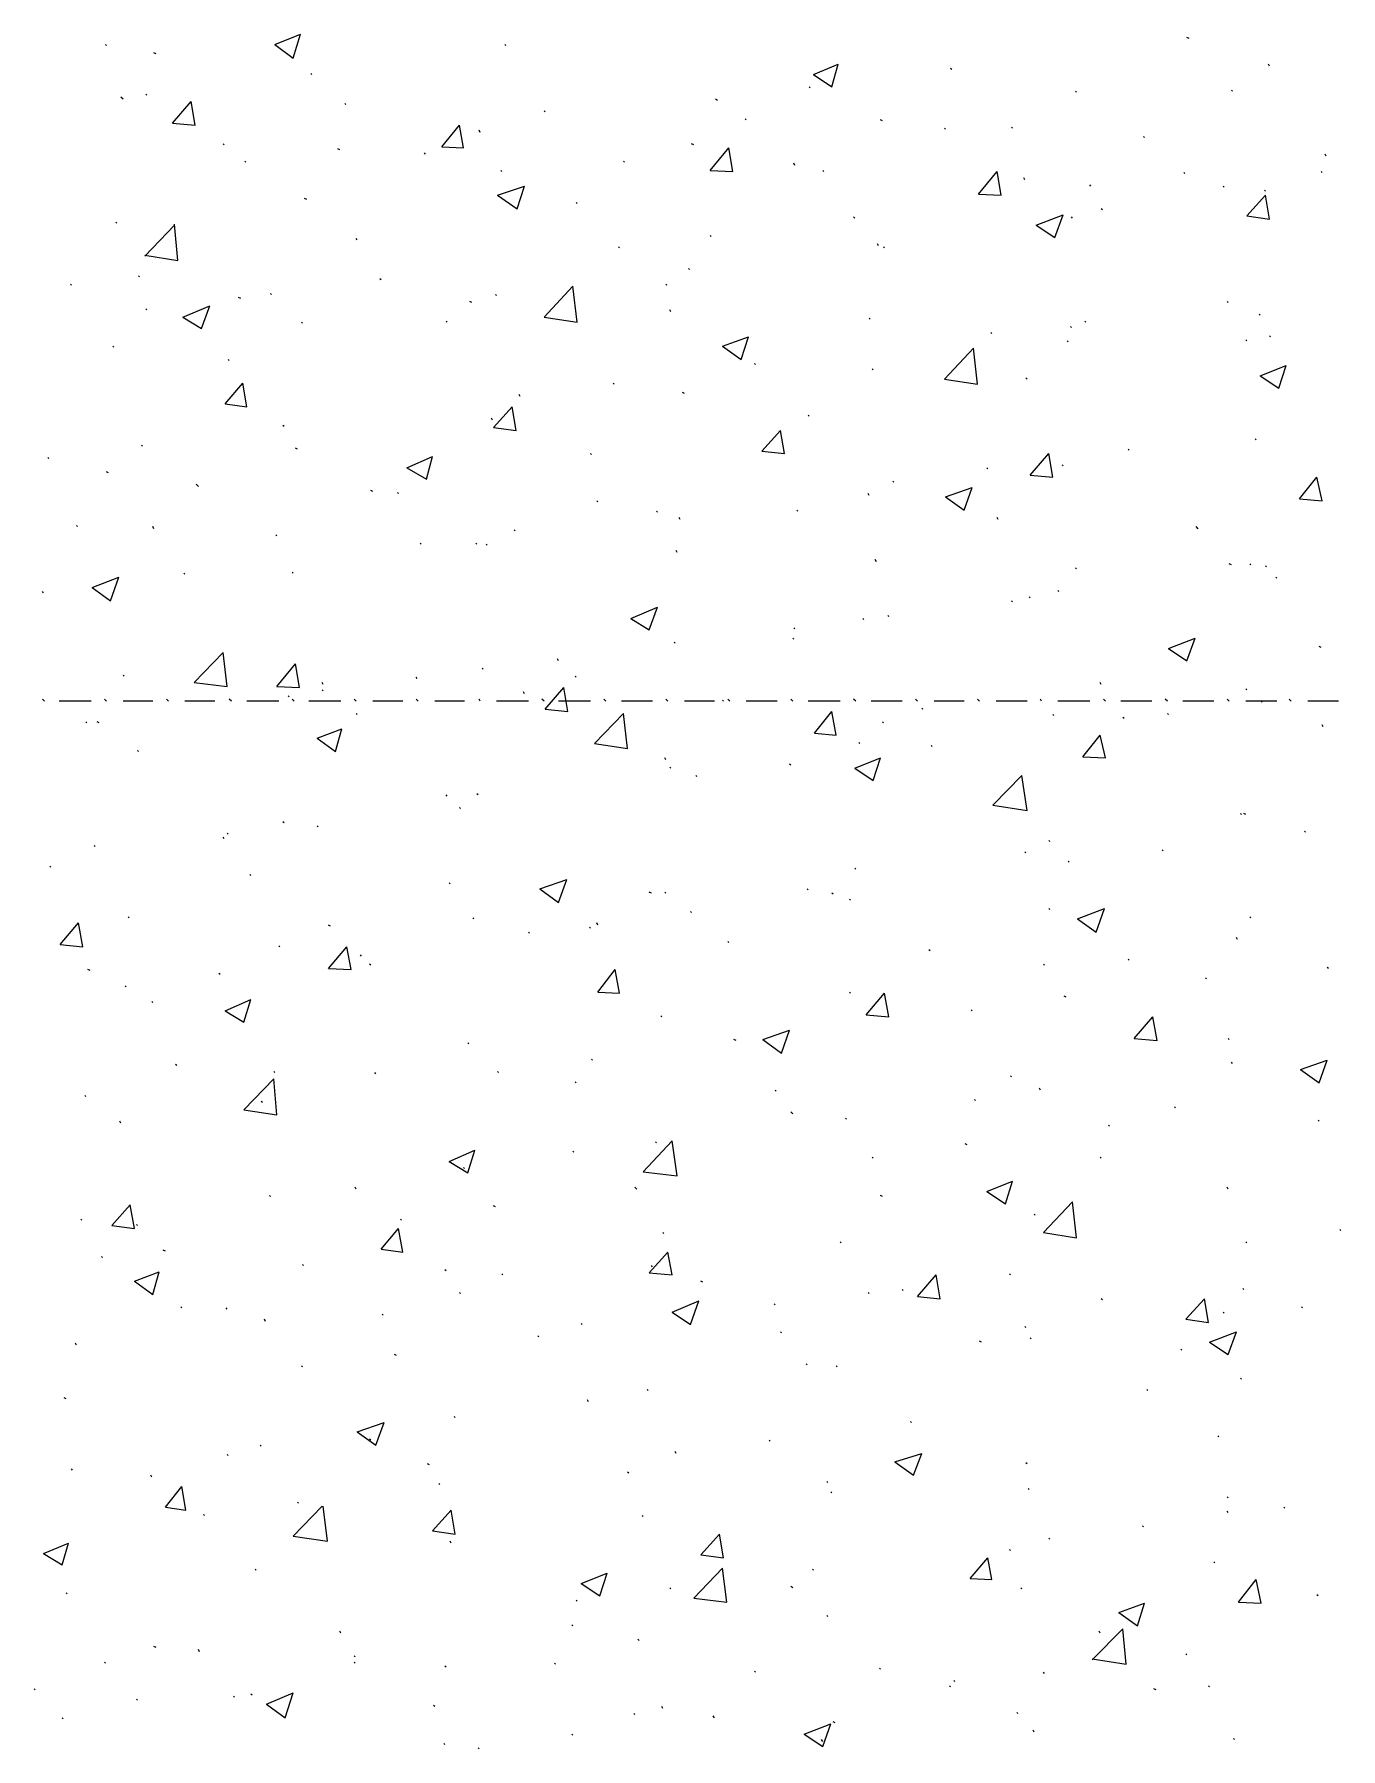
# Model space of a CAD drawing. Header units: millimetres. Extents: x 2928 to 3112, y 1220 to 1280.
# Drawn here: x 2947.068 to 2949.178, y 1250.517 to 1253.285 of the extents above; entities that cross this region are included whole.
import ezdxf

# ---------------------------------------------------------------- set-up
doc = ezdxf.new("R2010")
doc.units = ezdxf.units.MM

msp = doc.modelspace()

# ---------------------------------------------------------------- linework, layer by layer
at = {"color": 92, "linetype": 'Continuous', "lineweight": 13, "true_color": 0x00b800}
for points in [[(2947.4564, 1253.26879), (2947.49807, 1253.28546), (2947.49807, 1253.28546)], [(2947.48641, 1253.24713), (2947.49807, 1253.28546), (2947.49807, 1253.28546)], [(2948.93309, 1253.27879), (2948.92976, 1253.28046), (2948.92976, 1253.28046)], [(2947.18473, 1253.26713), (2947.18307, 1253.26879), (2947.18307, 1253.26879)], [(2947.26474, 1253.25379), (2947.2614, 1253.25546), (2947.2614, 1253.25546)], [(2947.4564, 1253.26879), (2947.48641, 1253.24713), (2947.48641, 1253.24713)], [(2947.82974, 1253.26713), (2947.82808, 1253.26879), (2947.82808, 1253.26879)], [(2947.51641, 1253.22046), (2947.51474, 1253.22213), (2947.51474, 1253.22213)], [(2948.32642, 1253.22046), (2948.36642, 1253.23713), (2948.36642, 1253.23713)], [(2948.32642, 1253.22046), (2948.35642, 1253.20046), (2948.35642, 1253.20046)], [(2948.35642, 1253.20046), (2948.36642, 1253.23713), (2948.36642, 1253.23713)], [(2948.54975, 1253.22879), (2948.54809, 1253.23046), (2948.54809, 1253.23046)], [(2949.06309, 1253.23379), (2949.06143, 1253.23713), (2949.06143, 1253.23713)], [(2947.24974, 1253.18712), (2947.24807, 1253.18879), (2947.24807, 1253.18879)], [(2948.32142, 1253.19879), (2948.31975, 1253.20046), (2948.31975, 1253.20046)], [(2948.75142, 1253.19212), (2948.74976, 1253.19379), (2948.74976, 1253.19379)], [(2949.00309, 1253.19379), (2949.00143, 1253.19546), (2949.00143, 1253.19546)], [(2947.2114, 1253.18046), (2947.20807, 1253.18379), (2947.20807, 1253.18379)], [(2947.2914, 1253.14212), (2947.3214, 1253.17712), (2947.3214, 1253.17712)], [(2947.32807, 1253.13879), (2947.3214, 1253.17712), (2947.3214, 1253.17712)], [(2947.57141, 1253.17212), (2947.56974, 1253.17379), (2947.56974, 1253.17379)], [(2947.89308, 1253.16046), (2947.89141, 1253.16212), (2947.89141, 1253.16212)], [(2948.17142, 1253.17879), (2948.16808, 1253.18046), (2948.16808, 1253.18046)], [(2947.2914, 1253.14212), (2947.32807, 1253.13879), (2947.32807, 1253.13879)], [(2947.72641, 1253.10379), (2947.75474, 1253.13879), (2947.75474, 1253.13879)], [(2947.76141, 1253.10212), (2947.75474, 1253.13879), (2947.75474, 1253.13879)], [(2948.21808, 1253.14712), (2948.21642, 1253.14879), (2948.21642, 1253.14879)], [(2948.43809, 1253.14546), (2948.43475, 1253.14712), (2948.43475, 1253.14712)], [(2948.53975, 1253.13212), (2948.53809, 1253.13379), (2948.53809, 1253.13379)], [(2948.64809, 1253.13379), (2948.64642, 1253.13546), (2948.64642, 1253.13546)], [(2947.37474, 1253.10712), (2947.37307, 1253.10879), (2947.37307, 1253.10879)], [(2947.78808, 1253.12712), (2947.78641, 1253.13046), (2947.78641, 1253.13046)], [(2948.13308, 1253.10712), (2948.12975, 1253.10879), (2948.12975, 1253.10879)], [(2948.86143, 1253.11879), (2948.85976, 1253.12046), (2948.85976, 1253.12046)], [(2947.40974, 1253.07879), (2947.40807, 1253.08046), (2947.40807, 1253.08046)], [(2947.56141, 1253.09879), (2947.55807, 1253.10046), (2947.55807, 1253.10046)], [(2947.69974, 1253.09212), (2947.69808, 1253.09379), (2947.69808, 1253.09379)], [(2947.72641, 1253.10379), (2947.76141, 1253.10212), (2947.76141, 1253.10212)], [(2948.02141, 1253.07879), (2948.01975, 1253.08046), (2948.01975, 1253.08046)], [(2948.15975, 1253.06546), (2948.18975, 1253.10212), (2948.18975, 1253.10212)], [(2948.19642, 1253.06379), (2948.18975, 1253.10212), (2948.18975, 1253.10212)], [(2948.29642, 1253.07379), (2948.29475, 1253.07712), (2948.29475, 1253.07712)], [(2949.15476, 1253.08879), (2949.1531, 1253.09212), (2949.1531, 1253.09212)], [(2947.82308, 1253.06379), (2947.82141, 1253.06546), (2947.82141, 1253.06546)], [(2948.15975, 1253.06546), (2948.19642, 1253.06379), (2948.19642, 1253.06379)], [(2948.34308, 1253.06379), (2948.34142, 1253.06546), (2948.34142, 1253.06546)], [(2948.59309, 1253.02712), (2948.62309, 1253.06379), (2948.62309, 1253.06379)], [(2948.62976, 1253.02546), (2948.62309, 1253.06379), (2948.62309, 1253.06379)], [(2948.66809, 1253.05046), (2948.66642, 1253.05379), (2948.66642, 1253.05379)], [(2948.92643, 1253.06046), (2948.92476, 1253.06212), (2948.92476, 1253.06212)], [(2949.1481, 1253.06212), (2949.14643, 1253.06379), (2949.14643, 1253.06379)], [(2947.81641, 1253.02546), (2947.85974, 1253.04046), (2947.85974, 1253.04046)], [(2947.81641, 1253.02546), (2947.84808, 1253.00379), (2947.84808, 1253.00379)], [(2947.84808, 1253.00379), (2947.85974, 1253.04046), (2947.85974, 1253.04046)], [(2948.59309, 1253.02712), (2948.62976, 1253.02546), (2948.62976, 1253.02546)], [(2948.77476, 1253.04046), (2948.77309, 1253.04212), (2948.77309, 1253.04212)], [(2948.98976, 1253.03879), (2948.98809, 1253.04046), (2948.98809, 1253.04046)], [(2949.02643, 1252.99212), (2949.05643, 1253.02546), (2949.05643, 1253.02546)], [(2949.05643, 1253.03212), (2949.05476, 1253.03379), (2949.05476, 1253.03379)], [(2949.06309, 1252.98712), (2949.05643, 1253.02546), (2949.05643, 1253.02546)], [(2947.50807, 1253.01879), (2947.50474, 1253.02046), (2947.50474, 1253.02046)], [(2947.94475, 1253.01212), (2947.94308, 1253.01379), (2947.94308, 1253.01379)], [(2948.68642, 1252.97712), (2948.72976, 1252.99379), (2948.72976, 1252.99379)], [(2948.71642, 1252.95712), (2948.72976, 1252.99379), (2948.72976, 1252.99379)], [(2948.79309, 1253.00212), (2948.79142, 1253.00379), (2948.79142, 1253.00379)], [(2947.2014, 1252.98046), (2947.19973, 1252.98212), (2947.19973, 1252.98212)], [(2947.2464, 1252.92712), (2947.29474, 1252.97712), (2947.29474, 1252.97712)], [(2947.29974, 1252.92045), (2947.29474, 1252.97879), (2947.29474, 1252.97879)], [(2948.39308, 1252.98879), (2948.39142, 1252.99046), (2948.39142, 1252.99046)], [(2948.68642, 1252.97712), (2948.71642, 1252.95712), (2948.71642, 1252.95712)], [(2948.74476, 1252.98879), (2948.74309, 1252.99046), (2948.74309, 1252.99046)], [(2949.02643, 1252.99212), (2949.06309, 1252.98712), (2949.06309, 1252.98712)], [(2947.58974, 1252.95379), (2947.58807, 1252.95545), (2947.58807, 1252.95545)], [(2948.01308, 1252.94045), (2948.01141, 1252.94212), (2948.01141, 1252.94212)], [(2948.16142, 1252.95879), (2948.15975, 1252.96045), (2948.15975, 1252.96045)], [(2948.43142, 1252.94379), (2948.42975, 1252.94712), (2948.42975, 1252.94712)], [(2948.44142, 1252.94045), (2948.43975, 1252.94212), (2948.43975, 1252.94212)], [(2947.2464, 1252.92879), (2947.29974, 1252.92045), (2947.29974, 1252.92045)], [(2947.23807, 1252.89379), (2947.2364, 1252.89545), (2947.2364, 1252.89545)], [(2947.62807, 1252.88879), (2947.62641, 1252.89045), (2947.62641, 1252.89045)], [(2948.12641, 1252.90545), (2948.12475, 1252.90712), (2948.12475, 1252.90712)], [(2947.12807, 1252.88045), (2947.1264, 1252.88212), (2947.1264, 1252.88212)], [(2947.4014, 1252.85879), (2947.39807, 1252.86045), (2947.39807, 1252.86045)], [(2947.4514, 1252.86545), (2947.44974, 1252.86712), (2947.44974, 1252.86712)], [(2947.81474, 1252.86379), (2947.81308, 1252.86545), (2947.81308, 1252.86545)], [(2947.89141, 1252.82879), (2947.93808, 1252.87879), (2947.93808, 1252.87879)], [(2947.94475, 1252.82045), (2947.93808, 1252.87879), (2947.93808, 1252.87879)], [(2948.08975, 1252.88045), (2948.08808, 1252.88212), (2948.08808, 1252.88212)], [(2947.24974, 1252.84045), (2947.24807, 1252.84212), (2947.24807, 1252.84212)], [(2947.30807, 1252.82879), (2947.3514, 1252.84712), (2947.3514, 1252.84712)], [(2947.30807, 1252.82879), (2947.33807, 1252.81045), (2947.33807, 1252.81045)], [(2947.33807, 1252.81045), (2947.3514, 1252.84712), (2947.3514, 1252.84712)], [(2947.77474, 1252.85212), (2947.77141, 1252.85379), (2947.77141, 1252.85379)], [(2947.89141, 1252.82879), (2947.94475, 1252.82045), (2947.94475, 1252.82045)], [(2948.09641, 1252.83712), (2948.09475, 1252.84045), (2948.09475, 1252.84045)], [(2948.99643, 1252.85212), (2948.99476, 1252.85379), (2948.99476, 1252.85379)], [(2949.04809, 1252.83212), (2949.04643, 1252.83379), (2949.04643, 1252.83379)], [(2947.50141, 1252.81879), (2947.49974, 1252.82045), (2947.49974, 1252.82045)], [(2947.73474, 1252.82045), (2947.73308, 1252.82212), (2947.73308, 1252.82212)], [(2948.41809, 1252.82545), (2948.41642, 1252.82712), (2948.41642, 1252.82712)], [(2948.61475, 1252.80212), (2948.61309, 1252.80379), (2948.61309, 1252.80379)], [(2948.74309, 1252.81212), (2948.74142, 1252.81379), (2948.74142, 1252.81379)], [(2948.76642, 1252.82045), (2948.76476, 1252.82212), (2948.76476, 1252.82212)], [(2947.1964, 1252.78045), (2947.19473, 1252.78212), (2947.19473, 1252.78212)], [(2948.17975, 1252.78212), (2948.22142, 1252.79712), (2948.22142, 1252.79712)], [(2948.17975, 1252.78212), (2948.20975, 1252.76045), (2948.20975, 1252.76045)], [(2948.20975, 1252.76045), (2948.22142, 1252.79712), (2948.22142, 1252.79712)], [(2948.53809, 1252.72878), (2948.58475, 1252.77879), (2948.58475, 1252.77879)], [(2948.59142, 1252.72045), (2948.58475, 1252.77879), (2948.58475, 1252.77879)], [(2948.73809, 1252.78879), (2948.73642, 1252.79045), (2948.73642, 1252.79045)], [(2949.02643, 1252.79045), (2949.02476, 1252.79212), (2949.02476, 1252.79212)], [(2949.06476, 1252.79712), (2949.06309, 1252.79879), (2949.06309, 1252.79879)], [(2947.38307, 1252.75879), (2947.3814, 1252.76045), (2947.3814, 1252.76045)], [(2948.23308, 1252.75212), (2948.23142, 1252.75379), (2948.23142, 1252.75379)], [(2948.42309, 1252.74379), (2948.42142, 1252.74545), (2948.42142, 1252.74545)], [(2949.04809, 1252.73379), (2949.08976, 1252.75045), (2949.08976, 1252.75045)], [(2949.07809, 1252.71378), (2949.08976, 1252.75045), (2949.08976, 1252.75045)], [(2947.3764, 1252.68878), (2947.40474, 1252.72212), (2947.40474, 1252.72212)], [(2947.4114, 1252.68378), (2947.40474, 1252.72212), (2947.40474, 1252.72212)], [(2948.00475, 1252.72045), (2948.00308, 1252.72212), (2948.00308, 1252.72212)], [(2948.53809, 1252.72878), (2948.59142, 1252.72045), (2948.59142, 1252.72045)], [(2948.67142, 1252.72878), (2948.66976, 1252.73045), (2948.66976, 1252.73045)], [(2949.04809, 1252.73379), (2949.07809, 1252.71378), (2949.07809, 1252.71378)], [(2947.3764, 1252.68878), (2947.4114, 1252.68378), (2947.4114, 1252.68378)], [(2947.85308, 1252.70045), (2947.85141, 1252.70378), (2947.85141, 1252.70378)], [(2948.11808, 1252.70545), (2948.11475, 1252.70712), (2948.11475, 1252.70712)], [(2947.80808, 1252.66212), (2947.80641, 1252.66545), (2947.80641, 1252.66545)], [(2947.80974, 1252.65045), (2947.83974, 1252.68378), (2947.83974, 1252.68378)], [(2947.84641, 1252.64545), (2947.83974, 1252.68378), (2947.83974, 1252.68378)], [(2948.31975, 1252.66878), (2948.31808, 1252.67045), (2948.31808, 1252.67045)], [(2947.47141, 1252.65212), (2947.46974, 1252.65378), (2947.46974, 1252.65378)], [(2947.80974, 1252.65045), (2947.84641, 1252.64545), (2947.84641, 1252.64545)], [(2948.24308, 1252.61212), (2948.27308, 1252.64545), (2948.27308, 1252.64545)], [(2948.27975, 1252.60878), (2948.27308, 1252.64545), (2948.27308, 1252.64545)], [(2947.24307, 1252.62045), (2947.2414, 1252.62212), (2947.2414, 1252.62212)], [(2947.49307, 1252.61545), (2947.48974, 1252.61712), (2947.48974, 1252.61712)], [(2947.96808, 1252.60712), (2947.96641, 1252.60878), (2947.96641, 1252.60878)], [(2948.24308, 1252.61212), (2948.27975, 1252.60878), (2948.27975, 1252.60878)], [(2948.67642, 1252.57378), (2948.70642, 1252.60878), (2948.70642, 1252.60878)], [(2948.71309, 1252.57045), (2948.70642, 1252.60878), (2948.70642, 1252.60878)], [(2948.83642, 1252.61378), (2948.83476, 1252.61545), (2948.83476, 1252.61545)], [(2949.04143, 1252.63045), (2949.03976, 1252.63212), (2949.03976, 1252.63212)], [(2947.0914, 1252.60045), (2947.08973, 1252.60212), (2947.08973, 1252.60212)], [(2947.18807, 1252.57712), (2947.18473, 1252.57878), (2947.18473, 1252.57878)], [(2947.66974, 1252.58545), (2947.71141, 1252.60378), (2947.71141, 1252.60378)], [(2947.66974, 1252.58545), (2947.70141, 1252.56712), (2947.70141, 1252.56712)], [(2947.70141, 1252.56712), (2947.71141, 1252.60378), (2947.71141, 1252.60378)], [(2948.60809, 1252.58378), (2948.60642, 1252.58545), (2948.60642, 1252.58545)], [(2948.72976, 1252.58878), (2948.72809, 1252.59045), (2948.72809, 1252.59045)], [(2947.33307, 1252.55545), (2947.32974, 1252.55878), (2947.32974, 1252.55878)], [(2948.45642, 1252.56212), (2948.45475, 1252.56378), (2948.45475, 1252.56378)], [(2948.53975, 1252.53878), (2948.58309, 1252.55378), (2948.58309, 1252.55378)], [(2948.56975, 1252.51712), (2948.58309, 1252.55378), (2948.58309, 1252.55378)], [(2948.67642, 1252.57378), (2948.71309, 1252.57045), (2948.71309, 1252.57045)], [(2949.11143, 1252.53545), (2949.13976, 1252.57045), (2949.13976, 1252.57045)], [(2949.1481, 1252.53212), (2949.13976, 1252.57045), (2949.13976, 1252.57045)], [(2947.61474, 1252.54712), (2947.61141, 1252.54878), (2947.61141, 1252.54878)], [(2947.65641, 1252.54378), (2947.65474, 1252.54545), (2947.65474, 1252.54545)], [(2947.97808, 1252.53045), (2947.97641, 1252.53212), (2947.97641, 1252.53212)], [(2948.41642, 1252.54045), (2948.41475, 1252.54378), (2948.41475, 1252.54378)], [(2948.53975, 1252.53878), (2948.56975, 1252.51712), (2948.56975, 1252.51712)], [(2949.11143, 1252.53545), (2949.1481, 1252.53212), (2949.1481, 1252.53212)], [(2948.07475, 1252.51378), (2948.07308, 1252.51545), (2948.07308, 1252.51545)], [(2948.11141, 1252.50212), (2948.10975, 1252.50545), (2948.10975, 1252.50545)], [(2948.30142, 1252.51545), (2948.29975, 1252.51712), (2948.29975, 1252.51712)], [(2948.62475, 1252.50212), (2948.62309, 1252.50545), (2948.62309, 1252.50545)], [(2947.13807, 1252.49045), (2947.1364, 1252.49211), (2947.1364, 1252.49211)], [(2947.2614, 1252.48711), (2947.25974, 1252.49045), (2947.25974, 1252.49045)], [(2947.45974, 1252.47545), (2947.45807, 1252.47711), (2947.45807, 1252.47711)], [(2947.84474, 1252.48378), (2947.84308, 1252.48545), (2947.84308, 1252.48545)], [(2948.94809, 1252.48711), (2948.94476, 1252.49045), (2948.94476, 1252.49045)], [(2947.69307, 1252.46211), (2947.69141, 1252.46378), (2947.69141, 1252.46378)], [(2947.78308, 1252.46211), (2947.78141, 1252.46378), (2947.78141, 1252.46378)], [(2947.79974, 1252.46045), (2947.79808, 1252.46211), (2947.79808, 1252.46211)], [(2948.10641, 1252.44878), (2948.10475, 1252.45211), (2948.10475, 1252.45211)], [(2947.3114, 1252.41378), (2947.30974, 1252.41545), (2947.30974, 1252.41545)], [(2947.48641, 1252.41545), (2947.48474, 1252.41711), (2947.48474, 1252.41711)], [(2948.42809, 1252.43378), (2948.42642, 1252.43711), (2948.42642, 1252.43711)], [(2948.75142, 1252.42211), (2948.74976, 1252.42378), (2948.74976, 1252.42378)], [(2949.00143, 1252.42878), (2948.99809, 1252.43045), (2948.99809, 1252.43045)], [(2949.03309, 1252.42878), (2949.03143, 1252.43045), (2949.03143, 1252.43045)], [(2949.05809, 1252.42545), (2949.05643, 1252.42711), (2949.05643, 1252.42711)], [(2947.08307, 1252.38378), (2947.0814, 1252.38545), (2947.0814, 1252.38545)], [(2947.1614, 1252.39211), (2947.20473, 1252.40878), (2947.20473, 1252.40878)], [(2947.1614, 1252.39211), (2947.1914, 1252.37045), (2947.1914, 1252.37045)], [(2947.1914, 1252.37045), (2947.20473, 1252.40878), (2947.20473, 1252.40878)], [(2948.72309, 1252.38545), (2948.72142, 1252.38711), (2948.72142, 1252.38711)], [(2949.07476, 1252.40711), (2949.07309, 1252.40878), (2949.07309, 1252.40878)], [(2947.1814, 1252.37711), (2947.17973, 1252.37878), (2947.17973, 1252.37878)], [(2948.03141, 1252.34211), (2948.07475, 1252.36045), (2948.07475, 1252.36045)], [(2948.06141, 1252.32378), (2948.07475, 1252.36045), (2948.07475, 1252.36045)], [(2948.64809, 1252.36878), (2948.64642, 1252.37045), (2948.64642, 1252.37045)], [(2948.67642, 1252.37545), (2948.67476, 1252.37711), (2948.67476, 1252.37711)], [(2948.03141, 1252.34211), (2948.06141, 1252.32378), (2948.06141, 1252.32378)], [(2948.40809, 1252.34045), (2948.40642, 1252.34211), (2948.40642, 1252.34211)], [(2948.44809, 1252.34545), (2948.44642, 1252.34711), (2948.44642, 1252.34711)], [(2948.10308, 1252.30211), (2948.10141, 1252.30378), (2948.10141, 1252.30378)], [(2948.29475, 1252.30878), (2948.29308, 1252.31045), (2948.29308, 1252.31045)], [(2948.29642, 1252.32545), (2948.29475, 1252.32711), (2948.29475, 1252.32711)], [(2948.89976, 1252.29378), (2948.94309, 1252.31045), (2948.94309, 1252.31045)], [(2948.92976, 1252.27378), (2948.94309, 1252.31045), (2948.94309, 1252.31045)], [(2947.3264, 1252.23878), (2947.37307, 1252.28711), (2947.37307, 1252.28711)], [(2947.37974, 1252.23211), (2947.37307, 1252.28711), (2947.37307, 1252.28711)], [(2947.91474, 1252.27378), (2947.91308, 1252.27711), (2947.91308, 1252.27711)], [(2948.89976, 1252.29378), (2948.92976, 1252.27378), (2948.92976, 1252.27378)], [(2949.14643, 1252.29545), (2949.1431, 1252.29711), (2949.1431, 1252.29711)], [(2947.21307, 1252.24878), (2947.2114, 1252.25044), (2947.2114, 1252.25044)], [(2947.45974, 1252.23211), (2947.48974, 1252.26878), (2947.48974, 1252.26878)], [(2947.49641, 1252.23044), (2947.48974, 1252.26878), (2947.48974, 1252.26878)], [(2947.68641, 1252.24544), (2947.68474, 1252.24711), (2947.68474, 1252.24711)], [(2947.79308, 1252.26044), (2947.79141, 1252.26211), (2947.79141, 1252.26211)], [(2947.94308, 1252.24711), (2947.94141, 1252.24878), (2947.94141, 1252.24878)], [(2947.3264, 1252.23878), (2947.37974, 1252.23211), (2947.37974, 1252.23211)], [(2947.45974, 1252.23211), (2947.49641, 1252.23044), (2947.49641, 1252.23044)], [(2947.53474, 1252.23544), (2947.53307, 1252.23878), (2947.53307, 1252.23878)], [(2947.53474, 1252.22544), (2947.53307, 1252.22711), (2947.53307, 1252.22711)], [(2947.85974, 1252.22044), (2947.85808, 1252.22378), (2947.85808, 1252.22378)], [(2947.89308, 1252.19544), (2947.92308, 1252.23044), (2947.92308, 1252.23044)], [(2947.92975, 1252.19211), (2947.92308, 1252.23044), (2947.92308, 1252.23044)], [(2948.79142, 1252.23544), (2948.78976, 1252.23878), (2948.78976, 1252.23878)], [(2949.02643, 1252.22711), (2949.02476, 1252.22878), (2949.02476, 1252.22878)], [(2947.47974, 1252.21544), (2947.47807, 1252.21711), (2947.47807, 1252.21711)], [(2947.89308, 1252.19544), (2947.92975, 1252.19211), (2947.92975, 1252.19211)], [(2948.18142, 1252.20878), (2948.17975, 1252.21044), (2948.17975, 1252.21044)], [(2948.32808, 1252.15711), (2948.35642, 1252.19211), (2948.35642, 1252.19211)], [(2948.36308, 1252.15378), (2948.35642, 1252.19211), (2948.35642, 1252.19211)], [(2948.50309, 1252.19544), (2948.50142, 1252.19711), (2948.50142, 1252.19711)], [(2949.05143, 1252.20711), (2949.04976, 1252.20878), (2949.04976, 1252.20878)], [(2947.15307, 1252.17378), (2947.1514, 1252.17544), (2947.1514, 1252.17544)], [(2947.17307, 1252.17378), (2947.16973, 1252.17544), (2947.16973, 1252.17544)], [(2947.52474, 1252.14878), (2947.56474, 1252.16378), (2947.56474, 1252.16378)], [(2947.55474, 1252.12711), (2947.56474, 1252.16378), (2947.56474, 1252.16378)], [(2947.58974, 1252.18711), (2947.58807, 1252.18878), (2947.58807, 1252.18878)], [(2947.97308, 1252.14044), (2948.01975, 1252.18878), (2948.01975, 1252.18878)], [(2948.02641, 1252.13211), (2948.01975, 1252.18878), (2948.01975, 1252.18878)], [(2948.43975, 1252.17378), (2948.43809, 1252.17544), (2948.43809, 1252.17544)], [(2948.71476, 1252.18544), (2948.71309, 1252.18711), (2948.71309, 1252.18711)], [(2948.82809, 1252.18044), (2948.82642, 1252.18211), (2948.82642, 1252.18211)], [(2948.89976, 1252.18711), (2948.89809, 1252.18878), (2948.89809, 1252.18878)], [(2949.14976, 1252.16711), (2949.1481, 1252.17044), (2949.1481, 1252.17044)], [(2947.52474, 1252.14878), (2947.55474, 1252.12711), (2947.55474, 1252.12711)], [(2947.97308, 1252.14044), (2948.02641, 1252.13211), (2948.02641, 1252.13211)], [(2948.32808, 1252.15711), (2948.36308, 1252.15378), (2948.36308, 1252.15378)], [(2948.40142, 1252.14044), (2948.39975, 1252.14211), (2948.39975, 1252.14211)], [(2948.51809, 1252.13544), (2948.51642, 1252.13711), (2948.51642, 1252.13711)], [(2948.76142, 1252.11878), (2948.78976, 1252.15378), (2948.78976, 1252.15378)], [(2948.79809, 1252.11711), (2948.78976, 1252.15378), (2948.78976, 1252.15378)], [(2947.2364, 1252.12711), (2947.23474, 1252.12878), (2947.23474, 1252.12878)], [(2948.08808, 1252.11378), (2948.08641, 1252.11711), (2948.08641, 1252.11711)], [(2948.39308, 1252.10044), (2948.43475, 1252.11711), (2948.43475, 1252.11711)], [(2948.42309, 1252.08044), (2948.43475, 1252.11711), (2948.43475, 1252.11711)], [(2948.76142, 1252.11878), (2948.79809, 1252.11711), (2948.79809, 1252.11711)], [(2948.09641, 1252.10044), (2948.09475, 1252.10211), (2948.09475, 1252.10211)], [(2948.13808, 1252.08711), (2948.13641, 1252.08878), (2948.13641, 1252.08878)], [(2948.28975, 1252.10544), (2948.28808, 1252.10711), (2948.28808, 1252.10711)], [(2948.39308, 1252.10044), (2948.42309, 1252.08044), (2948.42309, 1252.08044)], [(2948.61642, 1252.04044), (2948.66309, 1252.08878), (2948.66309, 1252.08878)], [(2948.67142, 1252.03211), (2948.66309, 1252.08878), (2948.66309, 1252.08878)], [(2947.73474, 1252.05544), (2947.73308, 1252.05711), (2947.73308, 1252.05711)], [(2947.78474, 1252.05711), (2947.78308, 1252.05878), (2947.78308, 1252.05878)], [(2947.75641, 1252.03544), (2947.75474, 1252.03711), (2947.75474, 1252.03711)], [(2948.61642, 1252.04044), (2948.67142, 1252.03211), (2948.67142, 1252.03211)], [(2949.01809, 1252.02544), (2949.01643, 1252.02711), (2949.01643, 1252.02711)], [(2949.02476, 1252.02544), (2949.02143, 1252.02711), (2949.02143, 1252.02711)], [(2947.47141, 1252.01211), (2947.46974, 1252.01377), (2947.46974, 1252.01377)], [(2947.52641, 1252.00544), (2947.52474, 1252.00711), (2947.52474, 1252.00711)], [(2949.12143, 1251.99711), (2949.11976, 1251.99877), (2949.11976, 1251.99877)], [(2947.1664, 1251.97377), (2947.16473, 1251.97544), (2947.16473, 1251.97544)], [(2947.37474, 1251.98711), (2947.37307, 1251.98877), (2947.37307, 1251.98877)], [(2947.3814, 1251.99377), (2947.37974, 1251.99544), (2947.37974, 1251.99544)], [(2948.70809, 1251.98211), (2948.70642, 1251.98377), (2948.70642, 1251.98377)], [(2947.09473, 1251.94044), (2947.09307, 1251.94211), (2947.09307, 1251.94211)], [(2948.66976, 1251.96377), (2948.66809, 1251.96544), (2948.66809, 1251.96544)], [(2948.73976, 1251.94877), (2948.73809, 1251.95044), (2948.73809, 1251.95044)], [(2948.89143, 1251.96711), (2948.88976, 1251.96877), (2948.88976, 1251.96877)], [(2947.41807, 1251.92711), (2947.4164, 1251.92877), (2947.4164, 1251.92877)], [(2947.73974, 1251.91377), (2947.73808, 1251.91544), (2947.73808, 1251.91544)], [(2947.88474, 1251.90544), (2947.92808, 1251.92044), (2947.92808, 1251.92044)], [(2947.91474, 1251.88377), (2947.92808, 1251.92044), (2947.92808, 1251.92044)], [(2948.39475, 1251.93711), (2948.39308, 1251.93877), (2948.39308, 1251.93877)], [(2947.88474, 1251.90544), (2947.91474, 1251.88377), (2947.91474, 1251.88377)], [(2948.06475, 1251.89877), (2948.06141, 1251.90044), (2948.06141, 1251.90044)], [(2948.08808, 1251.89877), (2948.08641, 1251.90044), (2948.08641, 1251.90044)], [(2948.31808, 1251.90377), (2948.31642, 1251.90544), (2948.31642, 1251.90544)], [(2948.35808, 1251.89711), (2948.35642, 1251.89877), (2948.35642, 1251.89877)], [(2948.38642, 1251.88711), (2948.38475, 1251.88877), (2948.38475, 1251.88877)], [(2947.2214, 1251.85877), (2947.21973, 1251.86044), (2947.21973, 1251.86044)], [(2947.77808, 1251.85711), (2947.77641, 1251.85877), (2947.77641, 1251.85877)], [(2948.12975, 1251.86711), (2948.12808, 1251.86877), (2948.12808, 1251.86877)], [(2948.70809, 1251.87211), (2948.70642, 1251.87377), (2948.70642, 1251.87377)], [(2948.75309, 1251.85711), (2948.79642, 1251.87377), (2948.79642, 1251.87377)], [(2948.78309, 1251.83544), (2948.79642, 1251.87377), (2948.79642, 1251.87377)], [(2949.03309, 1251.85877), (2949.03143, 1251.86044), (2949.03143, 1251.86044)], [(2947.10973, 1251.81544), (2947.13973, 1251.85044), (2947.13973, 1251.85044)], [(2947.1464, 1251.81211), (2947.13973, 1251.85044), (2947.13973, 1251.85044)], [(2947.54641, 1251.84544), (2947.54307, 1251.84711), (2947.54307, 1251.84711)], [(2947.86808, 1251.83377), (2947.86641, 1251.83544), (2947.86641, 1251.83544)], [(2947.96641, 1251.84211), (2947.96475, 1251.84377), (2947.96475, 1251.84377)], [(2947.97808, 1251.84711), (2947.97641, 1251.85044), (2947.97641, 1251.85044)], [(2948.75309, 1251.85711), (2948.78309, 1251.83544), (2948.78309, 1251.83544)], [(2947.10973, 1251.81544), (2947.1464, 1251.81211), (2947.1464, 1251.81211)], [(2947.46474, 1251.81211), (2947.46307, 1251.81377), (2947.46307, 1251.81377)], [(2947.54307, 1251.7771), (2947.57307, 1251.81211), (2947.57307, 1251.81211)], [(2947.57974, 1251.77544), (2947.57307, 1251.81211), (2947.57307, 1251.81211)], [(2948.18975, 1251.81877), (2948.18808, 1251.82044), (2948.18808, 1251.82044)], [(2948.51475, 1251.80544), (2948.51309, 1251.80711), (2948.51309, 1251.80711)], [(2949.01143, 1251.82377), (2949.00976, 1251.82711), (2949.00976, 1251.82711)], [(2947.15807, 1251.77377), (2947.15473, 1251.77544), (2947.15473, 1251.77544)], [(2947.54307, 1251.7771), (2947.57974, 1251.77544), (2947.57974, 1251.77544)], [(2947.59641, 1251.79711), (2947.59474, 1251.79877), (2947.59474, 1251.79877)], [(2947.61141, 1251.7821), (2947.60974, 1251.78377), (2947.60974, 1251.78377)], [(2947.97808, 1251.73877), (2948.00641, 1251.77544), (2948.00641, 1251.77544)], [(2948.01308, 1251.7371), (2948.00641, 1251.77544), (2948.00641, 1251.77544)], [(2948.69976, 1251.7821), (2948.69809, 1251.78377), (2948.69809, 1251.78377)], [(2948.83642, 1251.79044), (2948.83476, 1251.7921), (2948.83476, 1251.7921)], [(2949.1581, 1251.7771), (2949.15643, 1251.77877), (2949.15643, 1251.77877)], [(2947.2164, 1251.7471), (2947.21473, 1251.74877), (2947.21473, 1251.74877)], [(2947.36807, 1251.7671), (2947.3664, 1251.76877), (2947.3664, 1251.76877)], [(2948.96143, 1251.76044), (2948.95976, 1251.7621), (2948.95976, 1251.7621)], [(2947.25974, 1251.7221), (2947.25807, 1251.72377), (2947.25807, 1251.72377)], [(2947.3764, 1251.70877), (2947.41807, 1251.7271), (2947.41807, 1251.7271)], [(2947.4064, 1251.69044), (2947.41807, 1251.7271), (2947.41807, 1251.7271)], [(2947.97808, 1251.73877), (2948.01308, 1251.7371), (2948.01308, 1251.7371)], [(2948.38642, 1251.7371), (2948.38475, 1251.73877), (2948.38475, 1251.73877)], [(2948.41142, 1251.7021), (2948.44142, 1251.7371), (2948.44142, 1251.7371)], [(2948.44809, 1251.69877), (2948.44142, 1251.7371), (2948.44142, 1251.7371)], [(2948.73476, 1251.73044), (2948.73142, 1251.7321), (2948.73142, 1251.7321)], [(2947.3764, 1251.70877), (2947.4064, 1251.69044), (2947.4064, 1251.69044)], [(2948.08141, 1251.69877), (2948.07975, 1251.70044), (2948.07975, 1251.70044)], [(2948.41142, 1251.7021), (2948.44809, 1251.69877), (2948.44809, 1251.69877)], [(2948.58309, 1251.70877), (2948.58142, 1251.71044), (2948.58142, 1251.71044)], [(2948.84476, 1251.66377), (2948.87476, 1251.69877), (2948.87476, 1251.69877)], [(2948.88143, 1251.66044), (2948.87476, 1251.69877), (2948.87476, 1251.69877)], [(2948.24475, 1251.6621), (2948.28808, 1251.6771), (2948.28808, 1251.6771)], [(2948.27475, 1251.64044), (2948.28808, 1251.6771), (2948.28808, 1251.6771)], [(2947.76974, 1251.65544), (2947.76808, 1251.6571), (2947.76808, 1251.6571)], [(2948.20142, 1251.66044), (2948.19808, 1251.6621), (2948.19808, 1251.6621)], [(2948.24475, 1251.6621), (2948.27475, 1251.64044), (2948.27475, 1251.64044)], [(2948.84476, 1251.66377), (2948.88143, 1251.66044), (2948.88143, 1251.66044)], [(2948.99809, 1251.6621), (2948.99643, 1251.66377), (2948.99643, 1251.66377)], [(2947.29807, 1251.62044), (2947.2964, 1251.6221), (2947.2964, 1251.6221)], [(2947.4564, 1251.60877), (2947.45474, 1251.61044), (2947.45474, 1251.61044)], [(2947.81808, 1251.60877), (2947.81641, 1251.61044), (2947.81641, 1251.61044)], [(2947.96975, 1251.62877), (2947.96808, 1251.63044), (2947.96808, 1251.63044)], [(2949.00309, 1251.62377), (2949.00143, 1251.62544), (2949.00143, 1251.62544)], [(2949.1131, 1251.61377), (2949.15643, 1251.62877), (2949.15643, 1251.62877)], [(2949.1131, 1251.61377), (2949.1431, 1251.5921), (2949.1431, 1251.5921)], [(2949.1431, 1251.5921), (2949.15643, 1251.62877), (2949.15643, 1251.62877)], [(2947.4064, 1251.54877), (2947.45474, 1251.59877), (2947.45474, 1251.59877)], [(2947.45974, 1251.54043), (2947.45474, 1251.59877), (2947.45474, 1251.59877)], [(2947.61974, 1251.6071), (2947.61807, 1251.60877), (2947.61807, 1251.60877)], [(2947.94308, 1251.5921), (2947.94141, 1251.59377), (2947.94141, 1251.59377)], [(2948.64642, 1251.6021), (2948.64476, 1251.60377), (2948.64476, 1251.60377)], [(2948.69309, 1251.58044), (2948.69142, 1251.58377), (2948.69142, 1251.58377)], [(2947.1514, 1251.57044), (2947.14973, 1251.5721), (2947.14973, 1251.5721)], [(2947.4364, 1251.56043), (2947.43474, 1251.5621), (2947.43474, 1251.5621)], [(2948.26642, 1251.57877), (2948.26475, 1251.58044), (2948.26475, 1251.58044)], [(2948.58809, 1251.56377), (2948.58642, 1251.56544), (2948.58642, 1251.56544)], [(2948.91143, 1251.5521), (2948.90976, 1251.55377), (2948.90976, 1251.55377)], [(2947.20807, 1251.5271), (2947.2064, 1251.53043), (2947.2064, 1251.53043)], [(2947.4064, 1251.54877), (2947.45974, 1251.54043), (2947.45974, 1251.54043)], [(2948.29308, 1251.5421), (2948.28975, 1251.54543), (2948.28975, 1251.54543)], [(2948.37975, 1251.53377), (2948.37808, 1251.53543), (2948.37808, 1251.53543)], [(2949.1431, 1251.53043), (2949.14143, 1251.5321), (2949.14143, 1251.5321)], [(2948.05141, 1251.44877), (2948.09808, 1251.49877), (2948.09808, 1251.49877)], [(2948.10641, 1251.4421), (2948.09808, 1251.49877), (2948.09808, 1251.49877)], [(2948.80476, 1251.5221), (2948.80309, 1251.52377), (2948.80309, 1251.52377)], [(2947.73808, 1251.46543), (2947.77974, 1251.48377), (2947.77974, 1251.48377)], [(2947.76808, 1251.4471), (2947.77974, 1251.48377), (2947.77974, 1251.48377)], [(2947.93975, 1251.48043), (2947.93808, 1251.4821), (2947.93808, 1251.4821)], [(2948.07308, 1251.49543), (2948.07141, 1251.4971), (2948.07141, 1251.4971)], [(2948.42309, 1251.47043), (2948.42142, 1251.4721), (2948.42142, 1251.4721)], [(2948.57475, 1251.4921), (2948.57142, 1251.49377), (2948.57142, 1251.49377)], [(2948.79142, 1251.47043), (2948.78976, 1251.4721), (2948.78976, 1251.4721)], [(2947.73808, 1251.46543), (2947.76808, 1251.4471), (2947.76808, 1251.4471)], [(2947.76308, 1251.45377), (2947.76141, 1251.45543), (2947.76141, 1251.45543)], [(2948.05141, 1251.44877), (2948.10641, 1251.4421), (2948.10641, 1251.4421)], [(2947.58807, 1251.42043), (2947.58641, 1251.42377), (2947.58641, 1251.42377)], [(2948.04141, 1251.42043), (2948.03808, 1251.42377), (2948.03808, 1251.42377)], [(2948.60642, 1251.4171), (2948.64809, 1251.43377), (2948.64809, 1251.43377)], [(2948.60642, 1251.4171), (2948.63642, 1251.3971), (2948.63642, 1251.3971)], [(2948.63642, 1251.3971), (2948.64809, 1251.43377), (2948.64809, 1251.43377)], [(2948.99643, 1251.42043), (2948.99476, 1251.42377), (2948.99476, 1251.42377)], [(2947.19307, 1251.3621), (2947.22307, 1251.39543), (2947.22307, 1251.39543)], [(2947.22974, 1251.3571), (2947.22307, 1251.39543), (2947.22307, 1251.39543)], [(2947.44974, 1251.40877), (2947.44807, 1251.41043), (2947.44807, 1251.41043)], [(2947.81308, 1251.3921), (2947.80974, 1251.39377), (2947.80974, 1251.39377)], [(2948.43809, 1251.40877), (2948.43475, 1251.41043), (2948.43475, 1251.41043)], [(2948.69809, 1251.35043), (2948.74476, 1251.40043), (2948.74476, 1251.40043)], [(2948.75142, 1251.3421), (2948.74476, 1251.40043), (2948.74476, 1251.40043)], [(2947.14473, 1251.37043), (2947.14307, 1251.3721), (2947.14307, 1251.3721)], [(2947.19307, 1251.3621), (2947.22974, 1251.3571), (2947.22974, 1251.3571)], [(2947.23474, 1251.3621), (2947.23307, 1251.36377), (2947.23307, 1251.36377)], [(2947.66141, 1251.37043), (2947.65974, 1251.3721), (2947.65974, 1251.3721)], [(2948.68476, 1251.37877), (2948.68309, 1251.38043), (2948.68309, 1251.38043)], [(2947.62807, 1251.32376), (2947.65641, 1251.3571), (2947.65641, 1251.3571)], [(2947.66307, 1251.31876), (2947.65641, 1251.3571), (2947.65641, 1251.3571)], [(2948.08475, 1251.34877), (2948.08308, 1251.35043), (2948.08308, 1251.35043)], [(2948.37142, 1251.33377), (2948.36975, 1251.33543), (2948.36975, 1251.33543)], [(2948.69809, 1251.35043), (2948.75142, 1251.3421), (2948.75142, 1251.3421)], [(2949.02643, 1251.33377), (2949.02476, 1251.33543), (2949.02476, 1251.33543)], [(2949.1781, 1251.35377), (2949.17643, 1251.35543), (2949.17643, 1251.35543)], [(2947.17807, 1251.31043), (2947.1764, 1251.3121), (2947.1764, 1251.3121)], [(2947.27974, 1251.32043), (2947.2764, 1251.3221), (2947.2764, 1251.3221)], [(2947.62807, 1251.32376), (2947.66307, 1251.31876), (2947.66307, 1251.31876)], [(2948.06141, 1251.28543), (2948.09141, 1251.31876), (2948.09141, 1251.31876)], [(2948.09808, 1251.2821), (2948.09141, 1251.31876), (2948.09141, 1251.31876)], [(2947.22974, 1251.2721), (2947.26974, 1251.2871), (2947.26974, 1251.2871)], [(2947.25974, 1251.25043), (2947.26974, 1251.2871), (2947.26974, 1251.2871)], [(2947.50307, 1251.2971), (2947.50141, 1251.29876), (2947.50141, 1251.29876)], [(2947.73308, 1251.28876), (2947.73141, 1251.29043), (2947.73141, 1251.29043)], [(2947.82474, 1251.2821), (2947.82308, 1251.28376), (2947.82308, 1251.28376)], [(2948.06141, 1251.28543), (2948.09808, 1251.2821), (2948.09808, 1251.2821)], [(2948.06641, 1251.29543), (2948.06475, 1251.2971), (2948.06475, 1251.2971)], [(2948.49475, 1251.2471), (2948.52475, 1251.2821), (2948.52475, 1251.2821)], [(2948.53142, 1251.24376), (2948.52475, 1251.2821), (2948.52475, 1251.2821)], [(2948.64476, 1251.2821), (2948.64309, 1251.28376), (2948.64309, 1251.28376)], [(2947.22974, 1251.2721), (2947.25974, 1251.25043), (2947.25974, 1251.25043)], [(2947.75641, 1251.2521), (2947.75474, 1251.25376), (2947.75474, 1251.25376)], [(2948.14808, 1251.27043), (2948.14475, 1251.2721), (2948.14475, 1251.2721)], [(2948.41642, 1251.2521), (2948.41475, 1251.25376), (2948.41475, 1251.25376)], [(2948.47142, 1251.2571), (2948.46975, 1251.25876), (2948.46975, 1251.25876)], [(2949.02143, 1251.25876), (2949.01976, 1251.26043), (2949.01976, 1251.26043)], [(2947.3064, 1251.22876), (2947.30474, 1251.23043), (2947.30474, 1251.23043)], [(2947.37974, 1251.2271), (2947.37807, 1251.22876), (2947.37807, 1251.22876)], [(2948.09808, 1251.2221), (2948.14141, 1251.24043), (2948.14141, 1251.24043)], [(2948.09808, 1251.2221), (2948.12808, 1251.2021), (2948.12808, 1251.2021)], [(2948.12808, 1251.2021), (2948.14141, 1251.24043), (2948.14141, 1251.24043)], [(2948.26475, 1251.23376), (2948.26308, 1251.23543), (2948.26308, 1251.23543)], [(2948.49475, 1251.2471), (2948.53142, 1251.24376), (2948.53142, 1251.24376)], [(2948.79309, 1251.2421), (2948.79142, 1251.24376), (2948.79142, 1251.24376)], [(2948.92809, 1251.21043), (2948.95809, 1251.24376), (2948.95809, 1251.24376)], [(2948.96476, 1251.20543), (2948.95809, 1251.24376), (2948.95809, 1251.24376)], [(2948.98976, 1251.22043), (2948.98809, 1251.2221), (2948.98809, 1251.2221)], [(2949.11643, 1251.22876), (2949.11476, 1251.23043), (2949.11476, 1251.23043)], [(2947.4414, 1251.2071), (2947.43974, 1251.21043), (2947.43974, 1251.21043)], [(2947.63141, 1251.2171), (2947.62974, 1251.21876), (2947.62974, 1251.21876)], [(2947.95308, 1251.2021), (2947.95141, 1251.20376), (2947.95141, 1251.20376)], [(2948.66976, 1251.1971), (2948.66809, 1251.19876), (2948.66809, 1251.19876)], [(2948.92809, 1251.21043), (2948.96476, 1251.20543), (2948.96476, 1251.20543)], [(2947.1364, 1251.16876), (2947.13473, 1251.1721), (2947.13473, 1251.1721)], [(2947.88308, 1251.1821), (2947.88141, 1251.18376), (2947.88141, 1251.18376)], [(2948.27475, 1251.18876), (2948.27308, 1251.19043), (2948.27308, 1251.19043)], [(2948.59809, 1251.17376), (2948.59475, 1251.17543), (2948.59475, 1251.17543)], [(2948.67809, 1251.17876), (2948.67642, 1251.18043), (2948.67642, 1251.18043)], [(2948.96643, 1251.17376), (2949.00976, 1251.19043), (2949.00976, 1251.19043)], [(2948.96643, 1251.17376), (2948.99643, 1251.15376), (2948.99643, 1251.15376)], [(2948.99643, 1251.15376), (2949.00976, 1251.19043), (2949.00976, 1251.19043)], [(2947.65307, 1251.1521), (2947.64974, 1251.15376), (2947.64974, 1251.15376)], [(2948.31642, 1251.1371), (2948.31475, 1251.13876), (2948.31475, 1251.13876)], [(2948.92143, 1251.16043), (2948.91976, 1251.1621), (2948.91976, 1251.1621)], [(2947.50141, 1251.13376), (2947.49974, 1251.13543), (2947.49974, 1251.13543)], [(2948.36475, 1251.13376), (2948.36308, 1251.13543), (2948.36308, 1251.13543)], [(2949.01809, 1251.11376), (2949.01643, 1251.11543), (2949.01643, 1251.11543)], [(2947.11973, 1251.08209), (2947.1164, 1251.08376), (2947.1164, 1251.08376)], [(2948.05975, 1251.09543), (2948.05808, 1251.0971), (2948.05808, 1251.0971)], [(2948.86643, 1251.09543), (2948.86476, 1251.0971), (2948.86476, 1251.0971)], [(2947.96308, 1251.07709), (2947.96141, 1251.08043), (2947.96141, 1251.08043)], [(2947.58974, 1251.02876), (2947.63307, 1251.04376), (2947.63307, 1251.04376)], [(2947.58974, 1251.02876), (2947.61974, 1251.00709), (2947.61974, 1251.00709)], [(2947.61974, 1251.00709), (2947.63307, 1251.04376), (2947.63307, 1251.04376)], [(2947.74808, 1251.05209), (2947.74641, 1251.05376), (2947.74641, 1251.05376)], [(2948.48475, 1251.04376), (2948.48309, 1251.04543), (2948.48309, 1251.04543)], [(2947.43474, 1251.00543), (2947.43307, 1251.00709), (2947.43307, 1251.00709)], [(2947.61141, 1251.01543), (2947.60974, 1251.01709), (2947.60974, 1251.01709)], [(2948.25642, 1251.01376), (2948.25475, 1251.01543), (2948.25475, 1251.01543)], [(2948.98143, 1251.02043), (2948.97976, 1251.02209), (2948.97976, 1251.02209)], [(2947.3814, 1250.99043), (2947.37974, 1250.99209), (2947.37974, 1250.99209)], [(2947.70641, 1250.97543), (2947.70308, 1250.97709), (2947.70308, 1250.97709)], [(2948.10475, 1250.99376), (2948.10308, 1250.99709), (2948.10308, 1250.99709)], [(2948.45809, 1250.98043), (2948.50142, 1250.99376), (2948.50142, 1250.99376)], [(2948.45809, 1250.98043), (2948.48809, 1250.95876), (2948.48809, 1250.95876)], [(2948.48809, 1250.95876), (2948.50142, 1250.99376), (2948.50142, 1250.99376)], [(2948.67142, 1250.97709), (2948.66976, 1250.97876), (2948.66976, 1250.97876)], [(2947.12973, 1250.96709), (2947.12807, 1250.96876), (2947.12807, 1250.96876)], [(2947.25807, 1250.95543), (2947.2564, 1250.95876), (2947.2564, 1250.95876)], [(2947.72308, 1250.94376), (2947.72141, 1250.94543), (2947.72141, 1250.94543)], [(2948.02808, 1250.96209), (2948.02641, 1250.96376), (2948.02641, 1250.96376)], [(2948.34975, 1250.94709), (2948.34808, 1250.94876), (2948.34808, 1250.94876)], [(2947.27974, 1250.90709), (2947.3064, 1250.94043), (2947.3064, 1250.94043)], [(2947.31307, 1250.90209), (2947.3064, 1250.94043), (2947.3064, 1250.94043)], [(2948.35642, 1250.93043), (2948.35475, 1250.93209), (2948.35475, 1250.93209)], [(2948.67476, 1250.93543), (2948.67309, 1250.93709), (2948.67309, 1250.93709)], [(2948.99643, 1250.92209), (2948.99476, 1250.92376), (2948.99476, 1250.92376)], [(2947.27974, 1250.90709), (2947.31307, 1250.90209), (2947.31307, 1250.90209)], [(2947.34307, 1250.89376), (2947.3414, 1250.89543), (2947.3414, 1250.89543)], [(2947.48641, 1250.86042), (2947.53307, 1250.90876), (2947.53307, 1250.90876)], [(2947.49474, 1250.91376), (2947.49307, 1250.91543), (2947.49307, 1250.91543)], [(2947.54141, 1250.85209), (2947.53474, 1250.90876), (2947.53474, 1250.90876)], [(2947.71141, 1250.86876), (2947.74141, 1250.90209), (2947.74141, 1250.90209)], [(2947.74808, 1250.86376), (2947.74141, 1250.90209), (2947.74141, 1250.90209)], [(2948.05141, 1250.89209), (2948.04975, 1250.89376), (2948.04975, 1250.89376)], [(2948.99643, 1250.89876), (2948.99476, 1250.90043), (2948.99476, 1250.90043)], [(2949.08809, 1250.90543), (2949.08643, 1250.90709), (2949.08643, 1250.90709)], [(2947.71141, 1250.86876), (2947.74808, 1250.86376), (2947.74808, 1250.86376)], [(2948.14475, 1250.83042), (2948.17475, 1250.86376), (2948.17475, 1250.86376)], [(2948.18142, 1250.82542), (2948.17475, 1250.86376), (2948.17475, 1250.86376)], [(2948.85976, 1250.87543), (2948.85809, 1250.87709), (2948.85809, 1250.87709)], [(2947.08307, 1250.83209), (2947.12307, 1250.84876), (2947.12307, 1250.84876)], [(2947.11307, 1250.81376), (2947.12307, 1250.84876), (2947.12307, 1250.84876)], [(2947.48641, 1250.86042), (2947.54141, 1250.85209), (2947.54141, 1250.85209)], [(2947.74141, 1250.84876), (2947.73974, 1250.85209), (2947.73974, 1250.85209)], [(2948.64476, 1250.83709), (2948.64309, 1250.83876), (2948.64309, 1250.83876)], [(2948.70809, 1250.85542), (2948.70642, 1250.85709), (2948.70642, 1250.85709)], [(2947.08307, 1250.83209), (2947.11307, 1250.81376), (2947.11307, 1250.81376)], [(2947.4264, 1250.80542), (2947.42474, 1250.80709), (2947.42474, 1250.80709)], [(2948.13308, 1250.76042), (2948.17975, 1250.80876), (2948.17975, 1250.80876)], [(2948.14475, 1250.83042), (2948.18142, 1250.82542), (2948.18142, 1250.82542)], [(2948.18642, 1250.75376), (2948.17975, 1250.80876), (2948.17975, 1250.80876)], [(2948.32642, 1250.80542), (2948.32475, 1250.80709), (2948.32475, 1250.80709)], [(2948.57975, 1250.79209), (2948.60809, 1250.82542), (2948.60809, 1250.82542)], [(2948.61475, 1250.79042), (2948.60809, 1250.82542), (2948.60809, 1250.82542)], [(2948.97476, 1250.81709), (2948.97309, 1250.81876), (2948.97309, 1250.81876)], [(2947.95141, 1250.78376), (2947.99308, 1250.80042), (2947.99308, 1250.80042)], [(2947.95141, 1250.78376), (2947.98141, 1250.76376), (2947.98141, 1250.76376)], [(2947.98141, 1250.76376), (2947.99308, 1250.80042), (2947.99308, 1250.80042)], [(2948.29308, 1250.77709), (2948.28975, 1250.77876), (2948.28975, 1250.77876)], [(2948.57975, 1250.79209), (2948.61475, 1250.79042), (2948.61475, 1250.79042)], [(2949.01309, 1250.75376), (2949.04143, 1250.79042), (2949.04143, 1250.79042)], [(2949.04976, 1250.75209), (2949.04143, 1250.79042), (2949.04143, 1250.79042)], [(2947.1214, 1250.76709), (2947.11973, 1250.76876), (2947.11973, 1250.76876)], [(2947.94475, 1250.75542), (2947.94308, 1250.75709), (2947.94308, 1250.75709)], [(2948.09641, 1250.77542), (2948.09475, 1250.77709), (2948.09475, 1250.77709)], [(2948.13308, 1250.76042), (2948.18642, 1250.75376), (2948.18642, 1250.75376)], [(2948.66309, 1250.77542), (2948.66142, 1250.77709), (2948.66142, 1250.77709)], [(2948.81976, 1250.73709), (2948.86143, 1250.75209), (2948.86143, 1250.75209)], [(2948.84976, 1250.71542), (2948.86143, 1250.75209), (2948.86143, 1250.75209)], [(2949.01309, 1250.75376), (2949.04976, 1250.75209), (2949.04976, 1250.75209)], [(2949.14143, 1250.76376), (2949.13976, 1250.76542), (2949.13976, 1250.76542)], [(2948.34975, 1250.73042), (2948.34808, 1250.73209), (2948.34808, 1250.73209)], [(2948.81976, 1250.73709), (2948.84976, 1250.71542), (2948.84976, 1250.71542)], [(2947.56307, 1250.70376), (2947.56141, 1250.70709), (2947.56141, 1250.70709)], [(2947.93808, 1250.71542), (2947.93641, 1250.71709), (2947.93641, 1250.71709)], [(2948.77642, 1250.66042), (2948.82642, 1250.71042), (2948.82642, 1250.71042)], [(2948.78976, 1250.70376), (2948.78809, 1250.70709), (2948.78809, 1250.70709)], [(2948.83142, 1250.65376), (2948.82642, 1250.71042), (2948.82642, 1250.71042)], [(2947.26474, 1250.68042), (2947.2614, 1250.68209), (2947.2614, 1250.68209)], [(2947.33474, 1250.67376), (2947.33307, 1250.67709), (2947.33307, 1250.67709)], [(2948.04475, 1250.69209), (2948.04308, 1250.69376), (2948.04308, 1250.69376)], [(2948.92976, 1250.66876), (2948.92809, 1250.67042), (2948.92809, 1250.67042)], [(2947.18307, 1250.65542), (2947.1814, 1250.65709), (2947.1814, 1250.65709)], [(2947.58641, 1250.66542), (2947.58474, 1250.66709), (2947.58474, 1250.66709)], [(2947.58641, 1250.65542), (2947.58474, 1250.65709), (2947.58474, 1250.65709)], [(2947.73308, 1250.64876), (2947.73141, 1250.65042), (2947.73141, 1250.65042)], [(2947.90974, 1250.65376), (2947.90808, 1250.65542), (2947.90808, 1250.65542)], [(2948.23308, 1250.64042), (2948.23142, 1250.64209), (2948.23142, 1250.64209)], [(2948.43475, 1250.64542), (2948.43309, 1250.64709), (2948.43309, 1250.64709)], [(2948.69976, 1250.63876), (2948.69809, 1250.64042), (2948.69809, 1250.64042)], [(2948.77642, 1250.66209), (2948.83142, 1250.65376), (2948.83142, 1250.65376)], [(2947.06973, 1250.61209), (2947.06807, 1250.61375), (2947.06807, 1250.61375)], [(2948.54809, 1250.61709), (2948.54642, 1250.61875), (2948.54642, 1250.61875)], [(2948.55475, 1250.62542), (2948.55309, 1250.62709), (2948.55309, 1250.62709)], [(2948.87976, 1250.61209), (2948.87643, 1250.61375), (2948.87643, 1250.61375)], [(2948.96643, 1250.61709), (2948.96476, 1250.61875), (2948.96476, 1250.61875)], [(2947.23474, 1250.59542), (2947.23307, 1250.59709), (2947.23307, 1250.59709)], [(2947.3914, 1250.60042), (2947.38974, 1250.60209), (2947.38974, 1250.60209)], [(2947.41974, 1250.60375), (2947.41807, 1250.60542), (2947.41807, 1250.60542)], [(2947.44307, 1250.58875), (2947.48641, 1250.60709), (2947.48641, 1250.60709)], [(2947.44307, 1250.58875), (2947.47307, 1250.56709), (2947.47307, 1250.56709)], [(2947.47307, 1250.56709), (2947.48641, 1250.60709), (2947.48641, 1250.60709)], [(2947.71474, 1250.58542), (2947.71308, 1250.58709), (2947.71308, 1250.58709)], [(2948.08308, 1250.58209), (2948.08141, 1250.58542), (2948.08141, 1250.58542)], [(2947.11473, 1250.56542), (2947.11307, 1250.56709), (2947.11307, 1250.56709)], [(2948.03808, 1250.57209), (2948.03641, 1250.57375), (2948.03641, 1250.57375)], [(2948.16642, 1250.56709), (2948.16475, 1250.57042), (2948.16475, 1250.57042)], [(2948.31142, 1250.54042), (2948.35475, 1250.55709), (2948.35475, 1250.55709)], [(2948.34142, 1250.52042), (2948.35475, 1250.55709), (2948.35475, 1250.55709)], [(2948.36142, 1250.55875), (2948.35808, 1250.56042), (2948.35808, 1250.56042)], [(2948.65642, 1250.57375), (2948.65476, 1250.57542), (2948.65476, 1250.57542)], [(2947.93808, 1250.53875), (2947.93641, 1250.54042), (2947.93641, 1250.54042)], [(2948.31142, 1250.54042), (2948.34142, 1250.52042), (2948.34142, 1250.52042)], [(2948.34142, 1250.52875), (2948.33975, 1250.53209), (2948.33975, 1250.53209)], [(2948.68309, 1250.54375), (2948.68142, 1250.54709), (2948.68142, 1250.54709)], [(2949.00643, 1250.53209), (2949.00476, 1250.53375), (2949.00476, 1250.53375)], [(2947.73141, 1250.52375), (2947.72974, 1250.52542), (2947.72974, 1250.52542)], [(2947.78641, 1250.51709), (2947.78474, 1250.51875), (2947.78474, 1250.51875)]]:
    msp.add_lwpolyline(points, dxfattribs=at)
at = {"color": 7, "linetype": 'Continuous', "lineweight": 20, "true_color": 0x000007}
for points in [[(2947.08473, 1252.20878), (2947.0814, 1252.21211), (2947.0814, 1252.21211)], [(2947.15973, 1252.20878), (2947.10807, 1252.20878), (2947.10807, 1252.20878)], [(2947.18473, 1252.20878), (2947.1814, 1252.21211), (2947.1814, 1252.21211)], [(2947.25974, 1252.20878), (2947.2114, 1252.20878), (2947.2114, 1252.20878)], [(2947.28474, 1252.20878), (2947.2814, 1252.21211), (2947.2814, 1252.21211)], [(2947.35974, 1252.20878), (2947.3114, 1252.20878), (2947.3114, 1252.20878)], [(2947.3864, 1252.20878), (2947.38307, 1252.21211), (2947.38307, 1252.21211)], [(2947.46307, 1252.20878), (2947.4114, 1252.20878), (2947.4114, 1252.20878)], [(2947.48807, 1252.20878), (2947.48474, 1252.21211), (2947.48474, 1252.21211)], [(2947.56307, 1252.20878), (2947.51141, 1252.20878), (2947.51141, 1252.20878)], [(2947.58807, 1252.20878), (2947.58474, 1252.21211), (2947.58474, 1252.21211)], [(2947.66307, 1252.20878), (2947.61474, 1252.20878), (2947.61474, 1252.20878)], [(2947.68807, 1252.20878), (2947.68474, 1252.21211), (2947.68474, 1252.21211)], [(2947.76308, 1252.20878), (2947.71474, 1252.20878), (2947.71474, 1252.20878)], [(2947.78808, 1252.20878), (2947.78641, 1252.21211), (2947.78641, 1252.21211)], [(2947.86641, 1252.20878), (2947.81474, 1252.20878), (2947.81474, 1252.20878)], [(2947.89141, 1252.20878), (2947.88808, 1252.21211), (2947.88808, 1252.21211)], [(2947.96641, 1252.20878), (2947.91474, 1252.20878), (2947.91474, 1252.20878)], [(2947.99141, 1252.20878), (2947.98808, 1252.21211), (2947.98808, 1252.21211)], [(2948.06641, 1252.20878), (2948.01641, 1252.20878), (2948.01641, 1252.20878)], [(2948.09141, 1252.20878), (2948.08808, 1252.21211), (2948.08808, 1252.21211)], [(2948.16642, 1252.20878), (2948.11808, 1252.20878), (2948.11808, 1252.20878)], [(2948.19142, 1252.20878), (2948.18808, 1252.21211), (2948.18808, 1252.21211)], [(2948.26808, 1252.20878), (2948.21808, 1252.20878), (2948.21808, 1252.20878)], [(2948.29308, 1252.20878), (2948.28975, 1252.21211), (2948.28975, 1252.21211)], [(2948.36975, 1252.20878), (2948.31808, 1252.20878), (2948.31808, 1252.20878)], [(2948.39475, 1252.20878), (2948.39142, 1252.21211), (2948.39142, 1252.21211)], [(2948.46975, 1252.20878), (2948.41975, 1252.20878), (2948.41975, 1252.20878)], [(2948.49475, 1252.20878), (2948.49142, 1252.21211), (2948.49142, 1252.21211)], [(2948.56975, 1252.20878), (2948.52142, 1252.20878), (2948.52142, 1252.20878)], [(2948.59475, 1252.20878), (2948.59142, 1252.21211), (2948.59142, 1252.21211)], [(2948.67142, 1252.20878), (2948.62142, 1252.20878), (2948.62142, 1252.20878)], [(2948.69476, 1252.20878), (2948.69309, 1252.21211), (2948.69309, 1252.21211)], [(2948.77309, 1252.20878), (2948.72142, 1252.20878), (2948.72142, 1252.20878)], [(2948.79809, 1252.20878), (2948.79476, 1252.21211), (2948.79476, 1252.21211)], [(2948.87309, 1252.20878), (2948.82309, 1252.20878), (2948.82309, 1252.20878)], [(2948.89809, 1252.20878), (2948.89476, 1252.21211), (2948.89476, 1252.21211)], [(2948.97309, 1252.20878), (2948.92309, 1252.20878), (2948.92309, 1252.20878)], [(2948.99809, 1252.20878), (2948.99476, 1252.21211), (2948.99476, 1252.21211)], [(2949.07476, 1252.20878), (2949.02476, 1252.20878), (2949.02476, 1252.20878)], [(2949.0981, 1252.20878), (2949.09476, 1252.21211), (2949.09476, 1252.21211)], [(2949.17476, 1252.20878), (2949.12476, 1252.20878), (2949.12476, 1252.20878)]]:
    msp.add_lwpolyline(points, dxfattribs=at)

doc.saveas('drawing.dxf')
